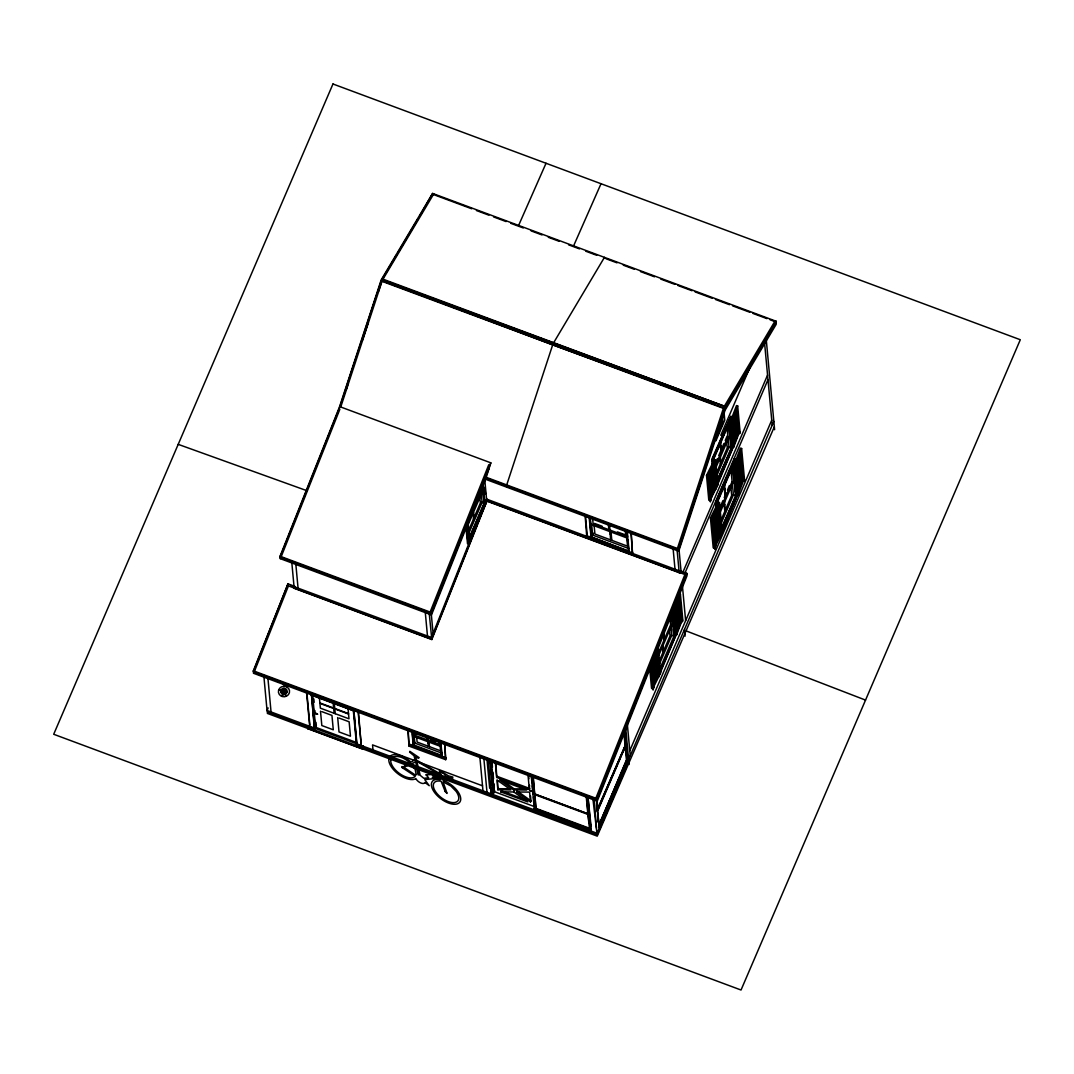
<?xml version="1.0" encoding="UTF-8"?>
<svg xmlns="http://www.w3.org/2000/svg" width="1074" height="1074" viewBox="0 0 1074 1074"><rect width="100%" height="100%" fill="white"/><g stroke="black" fill="none" stroke-linecap="round" stroke-linejoin="round"><path stroke-width="1.5" d="M681.493 621.792L682.165 620.128L682.285 620.812M683.091 620.128L682.393 621.792L682.312 621.121M738.751 433.668L739.422 432.003L739.543 432.674M740.348 432.003L739.691 433.668L739.57 432.997M743.168 481.233L743.826 479.568L743.946 480.253M744.765 479.675L744.107 481.233L743.987 480.561M407.878 729.38L409.006 746.094L445.697 759.694L444.864 743.53M445.697 759.694L444.529 743.02M491.006 793.793L490.858 787.658M586.834 538.034L585.115 515.359M631.082 533.993L632.626 555.124L631.27 532.852M590.673 830.887L590.525 824.751M596.5 828.215L594.244 799.338L593.036 799.835L597.117 834.901L363.039 747.799M724.051 406.079L723.379 408.348L381.995 281.321L382.29 279.643L382.68 279.052L724.051 406.079L382.29 279.643M339.612 406.576L490.831 462.84L486.133 477.702L431.493 614.919L280.287 558.655L280.059 556.225L339.612 406.576L381.203 279.844L432.607 193.427L776.274 321.301L776.14 324.402L725.098 410.201L678.755 551.19L485.542 479.273M340.216 405.824L381.283 280.676L396.695 254.753M346.083 390.05L347.64 385.298M362.193 340.941L367.912 323.516M378.317 291.833L380.908 283.912M340.753 406.992L382.344 280.274L433.762 193.857M506.7 484.965L552.694 344.835L422.981 295.672M677.399 548.478L723.728 407.288L775.133 320.871M678.755 551.19L678.54 548.895L724.869 407.717L776.274 321.301M710.8 499.772L711.095 499.074L710.813 499.934M653.677 687.467L654.321 685.225M715.203 547.337L715.512 546.639L715.217 547.498M720.144 422.458L721.795 417.907M720.198 423.089L721.849 418.538M720.265 423.72L721.916 419.155M721.97 419.786L718.318 428.754M719.822 426.485L722.023 420.417M722.09 421.035L716.989 432.903M722.144 421.666L717.043 433.534M719.996 428.365L722.198 422.283M730.186 422.042L736.509 405.556L737.677 405.932L739.973 430.768L733.649 447.254L732.495 446.865L730.186 422.042L731.354 422.431L733.649 447.254M731.354 422.431L737.677 405.932M731.756 422.324L736.066 411.087M731.824 422.955L736.67 410.308M731.877 423.586L736.724 410.939M731.931 424.203L736.791 411.57M731.998 424.834L736.845 412.188M732.052 425.452L736.898 412.819M732.106 426.083L736.952 413.436M732.173 426.714L737.019 414.067M732.226 427.331L737.073 414.698M732.28 427.962L737.126 415.316M732.347 428.593L737.194 415.947M732.401 429.211L737.247 416.578M732.455 429.842L737.301 417.195M732.522 430.459L737.368 417.826M732.575 431.09L737.422 418.444M732.629 431.721L737.476 419.075M732.777 433.292L737.086 422.055M732.844 433.923L738.053 419.853L737.046 409.113L732.199 421.76L733.193 432.5M732.898 434.54L737.207 423.304M732.951 435.171L737.798 422.525M733.018 435.789L737.865 423.156M733.072 436.42L737.919 423.774M733.126 437.051L737.972 424.405M733.18 437.668L738.039 425.036M733.247 438.299L738.093 425.653M733.3 438.93L738.147 426.284M733.354 439.548L738.214 426.915M733.421 440.179L738.268 427.533M733.475 440.796L738.321 428.164M733.529 441.427L738.388 428.781M733.596 442.058L738.442 429.412M733.649 442.676L738.496 430.043M733.703 443.307L738.55 430.661M739.127 431.439L734.267 444.072L733.274 433.332L738.12 420.686L738.536 431.238M679.251 593.68L680.419 594.07L682.715 618.893L676.392 635.378L675.237 635.003L672.928 610.166L678.674 595.184M676.392 635.378L674.096 610.556L680.419 594.07M674.499 610.462L679.359 597.815M675.935 620.624L674.942 609.884L679.788 597.238L680.795 607.991L675.358 620.436M674.566 611.079L679.412 598.446M674.62 611.71L679.466 599.064M674.673 612.328L679.533 599.695M675.278 611.549L679.587 600.312M674.794 613.59L679.641 600.943M674.848 614.207L679.708 601.574M674.915 614.838L679.761 602.192M674.969 615.469L679.815 602.823M675.022 616.087L679.869 603.454M675.09 616.718L679.936 604.071M675.143 617.335L679.99 604.702M675.197 617.966L680.043 605.32M734.133 464.599L740.456 448.113L741.624 448.502L744.389 478.333L738.066 494.819L736.898 494.443L734.133 464.599L735.301 464.988L738.066 494.819M675.264 618.597L680.111 605.951M675.318 619.215L680.164 606.582M675.371 619.846L680.218 607.199M735.301 464.988L741.624 448.502M675.519 621.416L679.829 610.18M735.65 464.263L739.959 453.027M735.717 464.894L740.563 452.248M675.586 622.047L680.862 608.824L681.869 619.564L677.009 632.21L675.439 621.269M735.771 465.512L740.993 451.671L742.228 464.921L737.382 477.568L735.569 464.129M675.64 622.665L680.486 610.032M735.824 466.143L740.671 453.497M676.231 621.886L680.54 610.65M676.298 622.517L680.607 611.281M736.428 465.364L740.738 454.127M676.351 623.148L680.661 611.912M736.482 465.995L740.791 454.758M735.999 468.022L740.845 455.376M675.868 625.175L680.715 612.529M736.052 468.64L740.912 456.007M675.935 625.806L680.782 613.16M675.989 626.424L680.835 613.791M736.12 469.271L740.966 456.625M676.043 627.055L680.889 614.409M736.173 469.902L741.02 457.256M736.227 470.519L741.087 457.886M676.096 627.672L680.956 615.04M736.294 471.15L741.141 458.504M676.164 628.303L681.01 615.657M676.217 628.934L681.064 616.288M736.348 471.768L741.194 459.135M676.271 629.552L681.131 616.919M736.402 472.399L741.261 459.753M736.469 473.03L741.315 460.384M676.338 630.183L681.184 617.537M736.522 473.647L741.369 461.014M676.392 630.814L681.238 618.168M676.445 631.431L681.305 618.799M736.576 474.278L741.436 461.632M736.643 474.909L741.49 462.263M736.697 475.527L741.543 462.894M736.751 476.158L741.597 463.512M736.818 476.775L741.664 464.143M737.556 477.581L741.865 466.344M737.073 479.608L742.309 465.754L743.53 479.004L738.106 491.449M737.14 480.239L741.986 467.593M737.194 480.857L742.04 468.224M737.247 481.488L742.094 468.841M737.314 482.105L742.161 469.472M737.368 482.736L742.215 470.09M737.422 483.367L742.268 470.721M737.489 483.985L742.335 471.352M737.543 484.616L742.389 471.969M737.596 485.247L742.443 472.6M737.65 485.864L742.51 473.231M737.717 486.495L742.564 473.849M737.771 487.113L742.617 474.48M737.825 487.744L742.684 475.097M737.892 488.375L742.738 475.728M737.945 488.992L742.792 476.359M737.999 489.623L742.859 476.977M738.603 488.845L742.913 477.608M738.12 490.872L742.966 478.239M339.693 407.408L280.139 557.057L431.345 613.321L488.898 468.707M281.2 556.641L339.854 409.275M253.33 670.807L287.993 583.84L294.867 586.391L294.061 588.284L431.815 639.54L486.898 501.155L679.063 572.657L679.869 570.75L686.742 573.301L686.984 575.839L597.238 801.164L253.571 673.291L253.33 670.807L597.01 798.68L597.238 801.164M254.484 671.237L288.45 585.88M430.124 612.059L488.777 464.68M490.831 462.84L431.278 612.489L280.059 556.225M469.231 542.639L431.479 637.5L293.9 586.619M476.037 525.535L477.903 520.863M431.641 639.164L486.723 500.766L484.804 480.185M595.855 798.251L684.903 574.509M597.01 798.68L686.742 573.301M280.287 558.655L280.636 557.849L285.308 559.581M253.571 673.291L253.92 672.485M268.138 707.941L267.05 710.464L596.969 833.223L773.83 421.384M282.65 693.952L283.012 693.133M282.905 694.046L283.267 693.227M306.479 691.522L309.768 726.991L314.36 728.696L311.473 694.569L353.306 710.33L356.434 744.027M546.035 163.261L518.635 225.379M307.701 728.682L308.292 725.809L307.701 728.682L362.69 749.142L363.267 746.269L362.69 749.142M358.528 713.015L361.32 746.175L356.743 744.47L353.829 710.411M356.367 743.785L356.743 744.47M601.024 183.721L573.623 245.839M467.7 522.716L480.964 491.838L480.669 488.63M467.808 525.562L482.696 490.885L482.401 487.677M468.358 530.945L480.347 503.035L479.595 495.02M468.506 534.114L482.105 502.444L481.219 492.818M484.361 502.86L486.562 499.276L487.435 499.625L468.855 544.182L467.955 542.625L469.002 538.624L484.441 502.887M468.734 542.92L487.354 499.571M409.033 746.054L408.201 729.89M409.234 744.054L445.898 757.707M440.192 740.912L441.495 755.317L414 745.087L415.114 742.483M587.035 536.033L591.277 536.987L589.653 519.48M593.466 533.201L591.801 537.054L590.136 518.635M529.536 785.269L529.361 789.605L496.712 777.455L495.973 763.359M494.389 790.558L493.073 793.619L491.355 792.988L493.584 793.189L494.671 790.665M534.825 806.749L494.161 791.619L494 783.859M497.866 789.779L496.953 779.952L510.888 789.887L497.866 789.779L497.571 780.503M500.793 791.874L513.828 791.968L527.764 801.902L500.793 791.874L501.263 790.786L526.73 800.264M513.627 789.914L526.663 790.008L499.692 779.979L513.627 789.914L514.097 788.826L527.133 788.934M513.828 791.968L514.285 790.894M516.567 791.994L517.024 790.907L530.972 800.842L530.502 801.929L516.567 791.994L529.603 792.102L530.502 801.929M628.491 550.626L626.639 530.596M632.855 553.083L591.277 536.987L629.055 551.123M589.022 823.463L588.136 813.864L534.583 793.954L587.84 813.783L586.229 796.411M533.348 777.616L535.966 808.977L534.865 794.048M587.921 796.693L591.022 830.068L534.543 808.427M717.123 432.876L721.607 422.444L721.204 418.189M716.828 433.815L721.862 422.109L721.433 417.598M722.305 415.02L723.003 422.538L717.419 435.534L717.002 431.036M720.788 435.292L749.773 367.791M712.317 465.915L711.713 459.471L730.911 416.336L731.112 418.632L712.505 461.981L712.29 459.685L730.911 416.336M712.331 460.102L730.938 416.752M714.116 460.974L713.807 457.645L728.776 422.981L713.552 457.98L714.425 461.364M720.506 447.254L720.976 446.166M715.526 463.069L717.472 458.544M718.761 455.524L720.708 451.013M721.996 447.992L723.943 443.468M725.245 440.447L727.179 435.923M715.888 464.545L727.877 436.635L726.829 425.425M716.009 467.351L729.608 435.682L728.561 424.458M715.915 474.252L727.259 447.831L726.507 439.83M716.72 475.903L729.018 447.254L728.132 437.628M716.774 481.165L732.938 445.348M716.626 481.971L731.354 447.683M718.895 478.011L720.184 475.017M722.104 470.533L723.393 467.539M725.312 463.055L726.601 460.075M715.646 487.73L733.623 445.871M714.398 488.469L715.767 488.979L734.334 444.435M682.769 572.536L767.561 375.094M685.172 572.536L767.991 379.686M716.116 506.888L715.66 502.041L734.858 458.893L735.059 461.189L716.452 504.538M716.747 507.747L716.237 502.243L734.858 458.893M716.277 502.659L734.898 459.31M717.499 500.538L732.293 466.291M717.754 500.202L723.003 488.16M724.238 485.126L732.723 465.552L735.515 495.597L732.763 494.564M724.453 489.811L724.923 488.724M663.719 634.291L663.745 640.748M721.003 505.116L722.95 500.591M724.238 497.584L726.185 493.06M727.474 490.039L729.421 485.515M657.986 654.16L670.619 624.759L669.72 615.147M720.063 509.613L732.052 481.702M658.751 655.476L672.351 623.806L671.451 614.194M720.184 512.419L733.784 480.749L732.643 468.479M724.265 505.545L724.722 504.471M658.657 662.376L670.001 635.969L669.397 629.552M720.318 521.816L731.663 495.409L730.817 486.253M658.805 665.531L671.76 635.378L670.726 624.155M598.003 807.916L625.605 745.181L597.909 809.675L597.037 800.197M625.095 745.598L597.399 810.078L599.467 827.436M721.124 523.468L733.435 494.819L730.924 469.513M597.976 810.293L625.672 745.812L627.001 760.204L599.305 824.698L626.424 759.989L623.86 732.334M659.946 668.578L674.096 635.821L673.425 629.431M674.016 635.795L676.217 632.21M720.976 529.509L737.355 492.912M721.043 529.536L735.757 495.262M659.678 672.861L677.009 632.505M657.154 676.607L658.51 677.103L677.076 632.559M738.039 493.436L720.251 536.544L738.751 491.999M629.78 750.726L771.736 420.162M598.755 825.194L627.189 758.996L626.411 750.645M598.674 826.94L627.753 759.211L624.974 729.165M597.117 834.901L628.773 761.197M774.341 426.808L597.238 836.149L267.319 713.391M716.935 432.285L719.835 426.472M717.11 434.151L720.01 428.351M706.504 475.42L714.425 459.551L715.553 460.034L717.848 484.857L709.914 500.739L708.8 500.242L706.504 475.42L707.618 475.903L709.914 500.739M707.618 475.903L715.553 460.034M708.182 475.218L714.264 463.042M708.236 475.836L714.183 462.894M708.303 476.467L714.371 464.29M708.357 477.084L714.438 464.921M708.41 477.715L714.492 465.539M708.464 478.346L714.546 466.17M708.531 478.964L714.613 466.801M708.585 479.595L714.666 467.418M708.639 480.226L714.72 468.049M708.706 480.843L714.787 468.68M708.759 481.474L714.841 469.298M708.813 482.092L714.895 469.929M708.88 482.723L714.962 470.546M708.934 483.354L715.016 471.177M708.988 483.971L715.069 471.808M709.055 484.602L715.136 472.426M709.109 485.22L715.19 473.057M709.256 486.804L715.74 473.876L714.734 463.136M709.31 487.421L715.391 475.258M715.808 474.721L716.814 485.461L710.733 497.624L709.726 486.884L715.257 474.466M709.377 488.052L715.445 475.876M709.431 488.683L715.512 476.507M709.484 489.301L715.566 477.138M709.552 489.932L715.62 477.755M709.605 490.563L715.687 478.386M709.659 491.18L715.74 479.017M709.726 491.811L715.794 479.635M709.78 492.429L715.861 480.266M709.833 493.06L715.915 480.883M709.901 493.691L715.969 481.514M709.954 494.308L716.036 482.145M710.008 494.939L716.089 482.763M710.062 495.557L716.143 483.394M710.129 496.188L716.21 484.025M710.183 496.819L716.264 484.642M710.451 517.977L718.372 502.108L719.499 502.592L722.265 532.422L714.331 548.304L713.217 547.821L710.451 517.977L711.565 518.473L714.331 548.304M711.565 518.473L719.499 502.592M712.8 516.419L717.526 506.955M712.868 517.05L718.264 506.23M712.921 517.668L718.318 506.847M712.304 519.655L718.385 507.478M712.357 520.272L718.439 508.109M712.424 520.903L718.493 508.727M712.478 521.534L718.56 509.358M712.532 522.152L718.613 509.989M712.599 522.783L718.667 510.606M712.653 523.4L718.734 511.237M712.706 524.031L718.788 511.855M712.774 524.662L718.842 512.486M712.827 525.28L718.909 513.117M712.881 525.911L718.962 513.734M712.935 526.542L719.016 514.365M713.002 527.159L719.083 514.996M713.055 527.79L719.137 515.614M713.109 528.408L719.191 516.245M713.176 529.039L719.258 516.862M713.23 529.67L719.311 517.493M713.284 530.288L719.365 518.124M713.431 531.872L719.916 518.943L718.681 505.693L712.612 517.869L713.834 531.12M713.498 532.489L719.996 519.776L721.218 533.026L714.586 544.961M713.552 533.12L719.634 520.944M713.606 533.738L719.687 521.575M713.673 534.369L719.741 522.192M713.727 535L719.808 522.823M713.78 535.617L719.862 523.454M713.848 536.248L719.916 524.072M652.522 659.704L658.295 648.159L660.591 672.982L652.656 688.864L651.542 688.38L649.555 666.86M713.901 536.879L719.983 524.703M652.28 660.631L656.321 652.522M652.334 661.262L657.06 651.797M713.955 537.497L720.036 525.334M714.022 538.128L720.09 525.951M651.717 663.235L657.113 652.415M651.099 665.222L657.181 653.046M714.076 538.745L720.157 526.582M714.129 539.376L720.211 527.2M651.153 665.84L657.234 653.677M651.22 666.471L657.288 654.294M714.197 540.007L720.265 527.831M714.25 540.625L720.332 528.462M651.274 667.088L657.355 654.925M651.327 667.719L657.409 655.556M714.304 541.256L720.386 529.079M714.371 541.873L720.439 529.71M651.381 668.35L657.463 656.174M651.448 668.968L657.53 656.805M714.425 542.504L720.506 530.341M714.479 543.135L720.56 530.959M651.502 669.599L657.583 657.422M714.546 543.753L720.614 531.59M651.556 670.23L657.637 658.053M714.599 544.384L720.681 532.207M651.623 670.847L657.704 658.684M651.676 671.478L657.758 659.302M651.73 672.096L657.812 659.933M651.797 672.727L657.879 660.564M651.851 673.358L657.932 661.181M652.401 674.177L658.483 662.014L657.476 651.26L651.394 663.437L651.837 673.935M652.791 674.834L658.187 664.014M652.173 676.808L658.255 664.631M652.227 677.426L658.308 665.262M652.294 678.056L658.362 665.893M652.348 678.687L658.429 666.511M652.401 679.305L658.483 667.142M652.468 679.936L658.537 667.76M652.522 680.567L658.604 668.39M652.576 681.184L658.657 669.021M652.643 681.815L658.711 669.639M652.697 682.433L658.778 670.27M652.75 683.064L658.832 670.901M652.817 683.695L658.886 671.519M652.871 684.313L658.953 672.149M652.925 684.943L659.006 672.767M653.475 685.762L659.557 673.586L658.55 662.846L652.482 675.009L652.911 685.521M398.414 251.866L418.122 218.747M419.84 215.861L432.607 193.427M776.354 322.133L724.95 408.55L678.62 549.74L485.408 477.809M711.579 497.087L710.934 499.343M653.086 690.085L653.717 687.79M488.281 759.922L487.072 760.405L489.65 788.155L490.536 788.786M587.948 797.002L591.036 825.879L590.203 825.879M710.384 501.961L710.975 499.652L709.525 498.967M715.767 488.979L715.727 487.784M677.13 633.754L675.761 633.244M658.51 677.103L658.469 675.908M498.323 788.692L509.734 788.786M278.676 689.776L282.073 690.421M743.221 477.943L744.389 478.333M672.928 610.166L674.096 610.556M306.197 490.442L178.203 444.354M552.694 344.835L676.647 390.104M679.788 391.245L684.5 392.963M689.199 394.682L693.911 396.4M709.605 402.132L714.304 403.851M399.609 286.61L388.627 282.569L399.541 286.785M426.284 296.424L430.996 298.142M446.69 303.915L451.402 305.647M463.955 310.265L478.078 315.447M484.361 317.756L498.484 322.952M501.625 324.106L553.419 343.13L604.447 257.357L604.528 258.203M432.688 194.26L471.741 208.786M476.426 210.531L488.925 215.189M493.61 216.935L506.109 221.58M510.794 223.325L523.293 227.97M531.106 230.883L542.034 234.951M548.29 237.273L559.218 241.341M568.589 244.832L579.53 248.9M585.773 251.222L596.714 255.29M606.085 258.78L617.026 262.848M623.269 265.171L634.197 269.238M640.453 271.561L654.509 276.797M660.765 279.119L674.821 284.355M677.949 285.509L692.005 290.745M695.133 291.913L712.304 298.303M715.432 299.471L729.488 304.694M732.616 305.862L749.8 312.252M752.928 313.42L766.984 318.642M770.112 319.81L774.797 321.556M381.941 280.757L723.326 407.771M728.91 422.216L731.85 447.871M721.862 422.109L723.003 422.538M728.347 446.999L731.099 448.019L728.696 422.955M713.807 457.645L714.183 461.001M485.327 476.977L678.54 548.895M499.638 483.568L507.277 486.415L506.915 487.26L506.713 484.938M508.834 487.032L516.634 489.932M519.762 491.1L533.818 496.322M540.074 498.645L551.002 502.726M557.258 505.048L571.314 510.271M577.557 512.607L588.498 516.675M594.741 518.997L608.81 524.233M615.053 526.555L625.981 530.623M635.365 534.114L643.165 537.013M652.549 540.504L663.477 544.572M672.848 548.062L679.104 550.385M594.513 523.4L602.152 526.233M617.429 531.925L625.055 534.758M610.113 534.047L611.267 534.476M629.31 548.733L592.647 535.094L591.599 523.87M486.562 499.101L586.699 536.356M632.076 553.244L679.023 570.71L679.063 572.657M586.713 536.785L632.546 553.835M679.936 571.475L686.81 574.04L597.077 799.512L253.41 671.639L287.993 583.84M486.723 500.766L686.044 574.926M481.447 502.202L484.186 503.223L469.298 537.899L467.673 521.185M468.855 544.182L467.499 543.672L465.995 527.562M865.537 700.1L686.608 631.096M671.089 635.123L673.841 636.144L671.76 614.422M652.267 687.091L653.69 687.629M294.665 563.071L302.465 565.971M314.937 570.603L319.609 572.348M330.524 576.402L339.867 579.893M352.339 584.524L357.024 586.27M364.811 589.17L369.496 590.901M372.611 592.069L386.64 597.292M392.883 599.614L403.784 603.669M410.026 605.991L424.055 611.213M290.812 585.585L294.934 587.116M287.295 585.464L431.923 639.272M257.048 673.653L264.902 676.566M277.454 681.238L285.295 684.165M294.719 687.655L302.559 690.582M311.984 694.086L322.965 698.167M329.235 700.503L340.23 704.598M349.641 708.102L357.481 711.015M366.905 714.519L377.887 718.613M384.17 720.949L395.151 725.031M401.421 727.366L415.544 732.616M418.685 733.784L432.809 739.046M439.091 741.382L450.073 745.463M456.343 747.799L470.479 753.062M473.607 754.23L478.319 755.975M483.032 757.734L487.73 759.479M490.872 760.647L495.584 762.406M503.424 765.319L508.136 767.078M511.278 768.246L515.976 769.991M528.529 774.663L533.241 776.421M545.793 781.08L553.647 784.007M563.058 787.511L570.912 790.424M580.322 793.928L588.163 796.854M311.232 695.106L353.628 710.881M430.808 740.295L435.386 742M413.369 736.294L440.864 746.524M427.976 742.872L429.117 743.302L429.425 746.645M319.877 702.946L348.513 713.606M321.435 703.926L348.553 714.022M281.106 690.045L281.979 690.367M284.959 691.481L286.933 692.206M280.999 690.287L281.871 690.609M284.865 691.723L286.839 692.448M442.34 753.344L414.846 743.114L414.148 735.556M497.181 776.381L529.831 788.531M321.932 711.673L331.947 715.405L333.289 729.796L321.824 725.541L320.495 711.149M339.115 718.076L349.131 721.795L350.473 736.2L339.008 731.931L337.679 717.539M408.912 744.806L445.576 758.445M534.637 794.585L587.908 814.401L589.465 828.255L536.208 808.44M482.521 785.806L372.544 744.886L373.014 749.894M534.261 808.319L589.72 828.953M356.863 742.631L315.622 727.286L312.682 695.576M314.561 728.226L312.064 694.985L315.192 728.682L316.32 725.662L316.011 722.319M308.05 727.34L267.198 712.129L263.788 675.412M307.594 727.434L362.569 747.893M554.976 343.72L625.296 370.208M631.539 372.571L642.48 376.679M648.723 379.041L659.664 383.163M669.035 386.694L676.848 389.634M686.219 393.165L694.032 396.105M703.416 399.635L714.344 403.757M405.784 289.148L416.725 293.296M285.765 684.957L286.302 684.756M738.133 432.285L739.556 432.835M742.55 479.85L743.96 480.4M680.876 620.41L682.299 620.96M441.521 776.381L443.831 777.254L446.005 776.287L444.274 773.992L440.34 771.656L441.978 779.294L444.059 780.744A17.211 8.686 37.1 0 1 460.075 801.728A17.211 8.686 37.1 0 1 436.178 794.478A17.211 8.686 37.1 0 1 440.367 779.63L440.582 777.925L424.74 779.603L429.251 785.698L424.942 782.476A5.625 2.846 37.1 0 1 420.672 782.919A5.625 2.846 37.1 0 1 415.853 778.529L415.168 779.012A17.211 8.686 37.1 0 1 395.648 771.844A17.211 8.686 37.1 0 1 390.412 756.002A17.211 8.686 37.1 0 1 409.033 760.419L410.98 762.151L415.034 759.68L414.04 755.774L409.637 752.149L409.812 751.303L419.169 757.667L418.296 758.244L415.678 756.727L416.497 760.124L439.628 773.508L439.441 770.42L448.516 775.884L452.812 777.052L452.302 780.637L453.027 781.818L451.845 778.1L449.738 777.885L446.824 779.523L441.669 777.16M708.102 475.07L709.659 486.052M716.734 484.374L717.848 484.857M721.151 531.939L722.265 532.422M659.476 672.499L660.591 672.982M402.24 767.668L415.276 776.247A14.929 7.531 37.1 0 1 397.165 771.642A14.929 7.531 37.1 0 1 393.326 756.754C399.434 755.156 405.529 758.888 409.959 762.782L403.381 766.796L401.757 766.621L402.24 767.655M598.178 821.623L598.688 822.751L596.567 799.902M502.686 780.704L514.097 788.826M715.996 544.666L715.351 546.908M714.747 549.472L715.378 547.23M766.312 340.283L774.609 429.721M764.46 341.72L772.206 425.17M737.462 478.4L738.684 491.65M734.28 458.679L734.576 461.927M736.267 495.45L732.938 464.8L733.233 468.009M729.286 425.411L731.206 446.099L729.206 425.385M733.529 471.204L735.462 492.053M733.018 466.371L735.395 492.026M723.943 411.261L724.762 420.202L715.928 440.796L715.646 437.816M720.439 440.327L721.473 451.536M724.386 482.884L725.662 496.604M720.104 442.864L721.003 452.624M724.051 485.435L725.192 497.692M720.063 454.208L720.855 462.733M724.44 501.316L725.272 510.311M719.849 457.98L720.386 463.82M723.97 502.404L724.802 511.385M718.076 500.752L718.372 503.961M713.915 531.952L715.136 545.203M678.956 548.693L681.091 571.704M682.487 586.673L685.628 620.665M679.869 570.75L680.111 573.288M677.036 549.27L679.184 572.442M684.474 629.471L685.091 636.144M673.089 548.519L675.063 569.744M672.23 610.556L674.593 636.009M672.243 616.704L673.21 626.276M663.45 631.378L664.215 639.661M663.195 646.481L663.598 650.871M662.591 646.105L663.128 651.945M650.361 664.041L652.656 688.864M627.162 530.368L627.726 536.799M628.048 539.913L628.76 547.941M626.934 530.905L628.854 551.593M626.88 531.737L627.471 538.155L590.821 524.515L590.217 518.098M626.813 538.168L627.552 546.183L594.915 534.033L594.016 524.421M625.162 529.563L625.766 535.966L593.116 523.817L592.512 517.413M610.891 530.449L611.804 540.316M609.508 524.73L610.005 530.113M609.871 531.361L610.663 539.9M627.31 724.024L630.25 755.734M608.367 524.313L608.864 529.683M625.672 727.81L629.082 764.527M624.558 730.615L625.014 735.623M625.323 738.966L626.102 747.316M624.437 732.549L625.605 745.181M589.129 516.849L591.049 537.524M585.437 515.802L587.384 536.745M596.661 805.245L597.278 811.917M597.721 816.723L598.205 821.932M586.471 795.861L586.928 800.815M587.196 803.755L588.082 813.233M532.959 776.583L534.583 793.954M532.811 785.054L533.281 790.061M533.899 796.733L534.369 801.741M531.563 776.234L532.154 782.678M532.449 785.899L533.201 793.941M533.496 797.163L534.248 805.205M531.174 775.173L534.315 808.964M528.623 775.509L528.932 778.757M530.516 795.928L530.972 800.842M528.005 774.958L529.361 789.605M484.911 487.435L485.515 493.879M483.018 482.387L484.938 503.075M482.736 485.354L484.146 499.705M474.319 504.042L474.56 506.74M473.943 517.937L473.406 512.097L473.473 519.024M495.356 762.809L496.712 777.455M491.838 760.486L492.456 767.172M492.926 772.166L493.543 778.851M491.368 761.573L494.161 791.619M490.63 761.197L493.584 793.189M490.321 760.889L490.617 764.111M491.06 768.944L491.664 775.374M492.107 780.207L492.859 788.249M467.808 519.749L469.58 538.839M490.08 761.439L493.073 793.619M467.673 524.313L468.345 530.704M468.788 535.47L469.083 538.651M488.254 759.6L491.355 792.988M466.331 525.132L467.955 542.625M483.743 757.251L486.992 792.303M479.89 757.439L482.978 790.813M431.13 612.355L433.144 634.049M429.345 614.476L431.815 639.54M440.756 740.993L441.938 754.109M440.528 741.53L441.884 756.203M440.179 746.323L440.595 750.793L417.115 742.067L416.699 737.583M438.863 741.355L439.145 744.336L415.665 735.596L415.383 732.616M425.183 611.321L427.506 636.358M427.721 737.435L427.976 740.187M427.721 740.134L428.284 746.215M426.579 737.006L426.834 739.758M413.785 731.649L414.067 734.67M412.94 731.756L414 745.087M412.416 733.596L413.302 743.45M412.04 732.508L413.248 745.557M358.179 712.317L361.32 746.175M354.151 713.539L356.944 744M348.03 708.384L348.996 718.815L320.361 708.155L319.394 697.724M334.283 703.269L335.249 713.7M333.141 702.839L334.108 713.27M313.85 698.959L314.158 702.289M314.924 710.639L315.232 713.982M311.473 694.569L314.413 726.628M295.739 563.152L298.062 588.19M306.828 692.193L309.849 724.816M291.725 561.662L294.169 588.015M267.963 678.58L271.051 711.955M285.026 689.427A1.96 1.853 -5.3 0 1 283.321 692.743L282.851 692.542A1.96 1.853 -5.3 0 1 281.979 690.891M282.301 689.978A1.96 1.853 -5.3 0 1 283.066 689.333M285.308 689.266A2.269 2.135 -5.3 0 1 284.999 692.851A2.269 2.135 -5.3 0 1 281.683 691.119A2.269 2.135 -5.3 0 1 284.798 688.998M286.073 695.415A3.155 2.967 -5.3 0 1 285.147 695.885A3.155 2.967 -5.3 0 0 286.288 695.334M282.167 695.428A3.155 2.967 -5.3 0 0 283.08 695.898A3.155 2.967 -5.3 0 1 281.965 695.348M287.04 692.005A3.155 2.967 -5.3 0 1 280.905 692.032M288.262 685.803A2.806 0.846 23.2 0 1 285.402 685.467A2.806 0.846 23.2 0 1 283.106 683.614M426.096 774.864L428.633 777.804L423.827 778.288L420.202 775.321L416.806 761.345L439.857 774.542L440.139 776.65L432.298 777.428C435.843 776.918 433.963 773.736 430.406 774.582L426.096 774.864M283.321 689.683L284.355 690.058L283.321 689.683M445.133 791.457L447.066 793.418L443.079 781.832L450.865 786.007L456.114 791.363A14.929 7.531 37.1 0 1 452.946 802.627A14.929 7.531 37.1 0 1 434.769 790.37A14.929 7.531 37.1 0 1 441.119 781.241L445.186 791.471M315.461 713.217L317.703 714.264L315.568 713.163M530.032 790.464L532.274 791.498L530.032 790.464M447.254 777.146L446.489 778.341L448.502 777.334L447.254 777.146M332.967 83.987L53.7 734.267L741.033 990.013L1020.3 339.733L332.967 83.987M416.121 774.435L415.705 775.307L403.905 767.292L411.181 763.869L415.222 769.467L416.121 774.435M415.638 761.976L412.349 763.372L417.021 769.83L418.041 774.757L419.008 774.931L415.638 761.976M287.08 687.105L285.765 686.514A5.598 5.263 -5.3 0 0 280.905 695.952L282.207 696.529A5.598 5.263 -5.3 0 0 287.08 687.105M484.186 503.223L482.642 486.522L484.119 503.196M282.945 690.985A1.463 1.383 -5.3 0 0 285.295 690.032A1.463 1.383 -5.3 0 0 283.267 688.609A1.463 1.383 -5.3 0 0 282.945 690.985M282.422 693.858A3.155 2.967 -5.3 0 0 287.12 691.173A3.155 2.967 -5.3 0 0 282.355 688.716A3.155 2.967 -5.3 0 0 282.422 693.858"/></g></svg>
